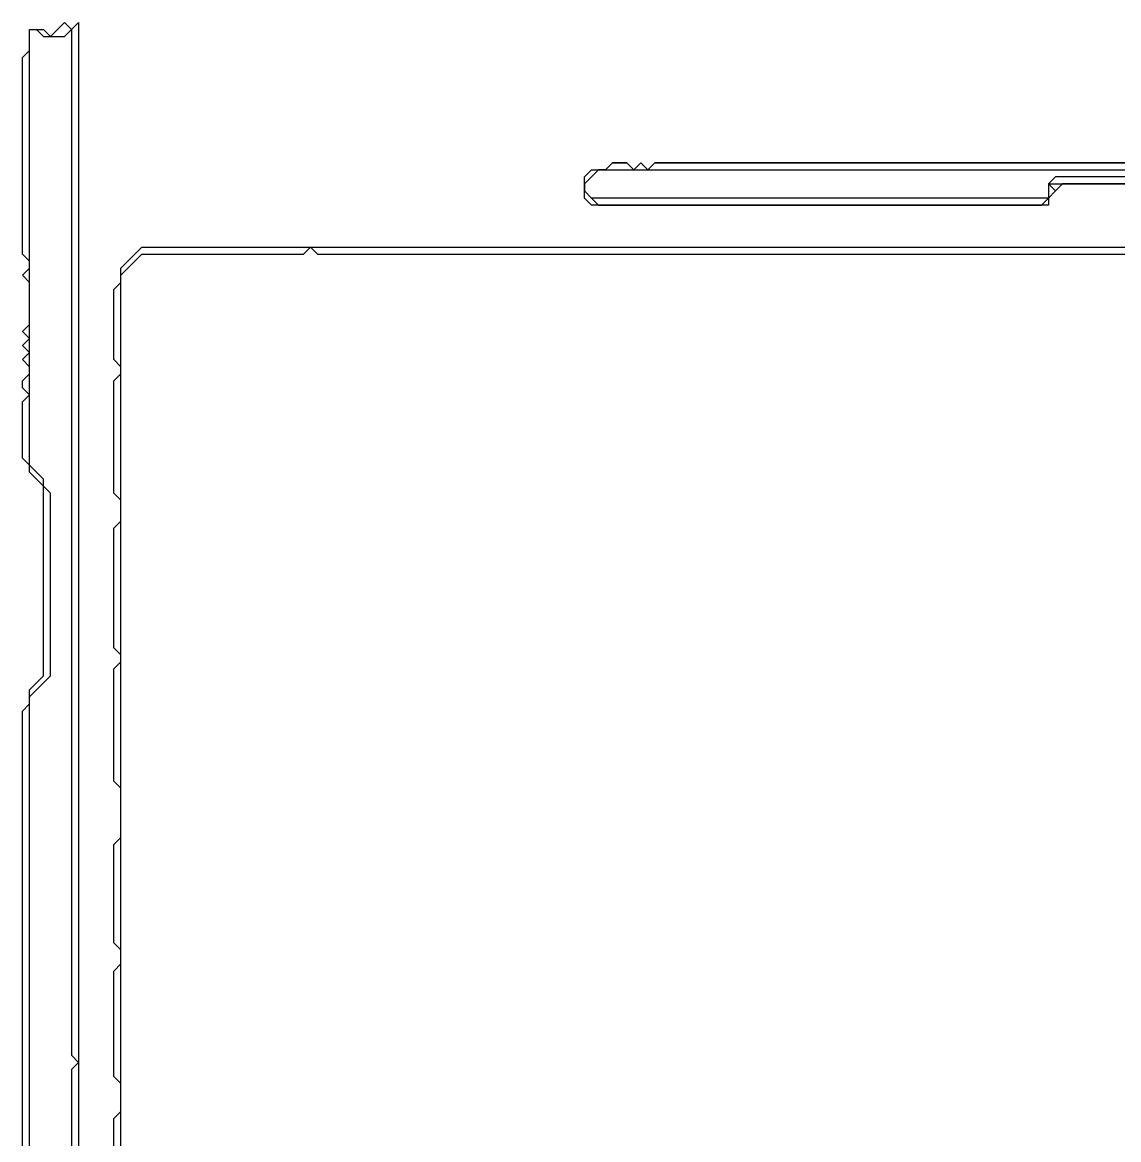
# Model space of a CAD drawing. Header units: metres. Extents: x 110 to 915, y 38 to 623.
# Drawn here: x 537 to 693, y 197 to 356 of the extents above; entities that cross this region are included whole.
import ezdxf

# ---------------------------------------------------------------- set-up
doc = ezdxf.new("R2010")
doc.units = ezdxf.units.M

msp = doc.modelspace()

# ---------------------------------------------------------------- linework, layer by layer
for points in [[(538, 196, 0), (538, 197, 0), (538, 198, 0), (538, 199, 0), (538, 200, 0), (538, 201, 0), (538, 202, 0), (538, 203, 0), (538, 204, 0), (538, 205, 0), (538, 206, 0), (538, 207, 0), (538, 208, 0), (538, 209, 0), (538, 210, 0), (538, 211, 0), (538, 212, 0), (538, 213, 0), (538, 214, 0), (538, 215, 0), (538, 216, 0), (538, 217, 0), (538, 218, 0), (538, 219, 0), (538, 220, 0), (538, 221, 0), (538, 222, 0), (538, 223, 0), (538, 224, 0), (538, 225, 0), (538, 226, 0), (538, 227, 0), (538, 228, 0), (538, 229, 0), (538, 230, 0), (538, 231, 0), (538, 232, 0), (538, 233, 0), (538, 234, 0), (538, 235, 0), (538, 236, 0), (538, 237, 0), (538, 238, 0), (538, 239, 0), (538, 240, 0), (538, 241, 0), (538, 242, 0), (538, 243, 0), (538, 244, 0), (538, 245, 0), (538, 246, 0), (538, 247, 0), (538, 248, 0), (538, 249, 0), (538, 250, 0), (538, 251, 0), (538, 252, 0), (538, 253, 0), (538, 254, 0), (538, 255, 0), (538, 256, 0), (538, 257, 0), (538, 258, 0), (538, 259, 0), (538, 260, 0), (539, 261, 0), (540, 262, 0), (541, 263, 0), (541, 264, 0), (541, 265, 0), (541, 266, 0), (541, 267, 0), (541, 268, 0), (541, 269, 0), (541, 270, 0), (541, 271, 0), (541, 272, 0), (541, 273, 0), (541, 274, 0), (541, 275, 0), (541, 276, 0), (541, 277, 0), (541, 278, 0), (541, 279, 0), (541, 280, 0), (541, 281, 0), (541, 282, 0), (541, 283, 0), (541, 284, 0), (541, 285, 0), (541, 286, 0), (541, 287, 0), (541, 288, 0), (541, 289, 0), (540, 290, 0), (540, 291, 0), (539, 292, 0), (538, 293, 0), (538, 294, 0), (538, 295, 0), (538, 296, 0), (538, 297, 0), (538, 298, 0), (538, 299, 0), (538, 300, 0), (538, 301, 0), (538, 302, 0), (538, 303, 0), (538, 304, 0), (538, 305, 0), (538, 306, 0), (538, 307, 0), (538, 308, 0), (538, 309, 0), (538, 310, 0), (538, 311, 0), (538, 312, 0), (538, 313, 0), (538, 314, 0), (538, 315, 0), (538, 316, 0), (538, 317, 0), (538, 318, 0), (538, 319, 0), (538, 320, 0), (538, 321, 0), (538, 322, 0), (538, 323, 0), (538, 324, 0), (538, 325, 0), (538, 326, 0), (538, 327, 0), (538, 328, 0), (538, 329, 0), (538, 330, 0), (538, 331, 0), (538, 332, 0), (538, 333, 0), (538, 334, 0), (538, 335, 0), (538, 336, 0), (538, 337, 0), (538, 338, 0), (538, 339, 0), (538, 340, 0), (538, 341, 0), (538, 342, 0), (538, 343, 0), (538, 344, 0), (538, 345, 0), (538, 346, 0), (538, 347, 0), (538, 348, 0), (538, 349, 0), (538, 350, 0), (538, 351, 0), (538, 352, 0), (538, 353, 0), (538, 354, 0), (538, 355, 0), (539, 355, 0), (540, 354, 0), (541, 354, 0), (542, 354, 0), (543, 354, 0), (544, 355, 0), (544, 354, 0), (544, 353, 0), (544, 352, 0), (544, 351, 0), (544, 350, 0), (544, 349, 0), (544, 348, 0), (544, 347, 0), (544, 346, 0), (544, 345, 0), (544, 344, 0), (544, 343, 0), (544, 342, 0), (544, 341, 0), (544, 340, 0), (544, 339, 0), (544, 338, 0), (544, 337, 0), (544, 336, 0), (544, 335, 0), (544, 334, 0), (544, 333, 0), (544, 332, 0), (544, 331, 0), (544, 330, 0), (544, 329, 0), (544, 328, 0), (544, 327, 0), (544, 326, 0), (544, 325, 0), (544, 324, 0), (544, 323, 0), (544, 322, 0), (544, 321, 0), (544, 320, 0), (544, 319, 0), (544, 318, 0), (544, 317, 0), (544, 316, 0), (544, 315, 0), (544, 314, 0), (544, 313, 0), (544, 312, 0), (544, 311, 0), (544, 310, 0), (544, 309, 0), (544, 308, 0), (544, 307, 0), (544, 306, 0), (544, 305, 0), (544, 304, 0), (544, 303, 0), (544, 302, 0), (544, 301, 0), (544, 300, 0), (544, 299, 0), (544, 298, 0), (544, 297, 0), (544, 296, 0), (544, 295, 0), (544, 294, 0), (544, 293, 0), (544, 292, 0), (544, 291, 0), (544, 290, 0), (544, 289, 0), (544, 288, 0), (544, 287, 0), (544, 286, 0), (544, 285, 0), (544, 284, 0), (544, 283, 0), (544, 282, 0), (544, 281, 0), (544, 280, 0), (544, 279, 0), (544, 278, 0), (544, 277, 0), (544, 276, 0), (544, 275, 0), (544, 274, 0), (544, 273, 0), (544, 272, 0), (544, 271, 0), (544, 270, 0), (544, 269, 0), (544, 268, 0), (544, 267, 0), (544, 266, 0), (544, 265, 0), (544, 264, 0), (544, 263, 0), (544, 262, 0), (544, 261, 0), (544, 260, 0), (544, 259, 0), (544, 258, 0), (544, 257, 0), (544, 256, 0), (544, 255, 0), (544, 254, 0), (544, 253, 0), (544, 252, 0), (544, 251, 0), (544, 250, 0), (544, 249, 0), (544, 248, 0), (544, 247, 0), (544, 246, 0), (544, 245, 0), (544, 244, 0), (544, 243, 0), (544, 242, 0), (544, 241, 0), (544, 240, 0), (544, 239, 0), (544, 238, 0), (544, 237, 0), (544, 236, 0), (544, 235, 0), (544, 234, 0), (544, 233, 0), (544, 232, 0), (544, 231, 0), (544, 230, 0), (544, 229, 0), (544, 228, 0), (544, 227, 0), (544, 226, 0), (544, 225, 0), (544, 224, 0), (544, 223, 0), (544, 222, 0), (544, 221, 0), (544, 220, 0), (544, 219, 0), (544, 218, 0), (544, 217, 0), (544, 216, 0), (544, 215, 0), (544, 214, 0), (544, 213, 0), (544, 212, 0), (544, 211, 0), (544, 210, 0), (544, 209, 0), (545, 208, 0), (544, 207, 0), (544, 206, 0), (544, 205, 0), (544, 204, 0), (544, 203, 0), (544, 202, 0), (544, 201, 0), (544, 200, 0), (544, 199, 0), (544, 198, 0), (544, 197, 0), (544, 196, 0)], [(694, 334, 0), (693, 334, 0), (692, 334, 0), (691, 334, 0), (690, 334, 0), (689, 334, 0), (688, 334, 0), (687, 334, 0), (686, 334, 0), (685, 334, 0), (684, 334, 0), (683, 333, 0), (683, 332, 0), (683, 331, 0), (682, 331, 0), (681, 331, 0), (680, 331, 0), (679, 331, 0), (678, 331, 0), (677, 331, 0), (676, 331, 0), (675, 331, 0), (674, 331, 0), (673, 331, 0), (672, 331, 0), (671, 331, 0), (670, 331, 0), (669, 331, 0), (668, 331, 0), (667, 331, 0), (666, 331, 0), (665, 331, 0), (664, 331, 0), (663, 331, 0), (662, 331, 0), (661, 331, 0), (660, 331, 0), (659, 331, 0), (658, 331, 0), (657, 331, 0), (656, 331, 0), (655, 331, 0), (654, 331, 0), (653, 331, 0), (652, 331, 0), (651, 331, 0), (650, 331, 0), (649, 331, 0), (648, 331, 0), (647, 331, 0), (646, 331, 0), (645, 331, 0), (644, 331, 0), (643, 331, 0), (642, 331, 0), (641, 331, 0), (640, 331, 0), (639, 331, 0), (638, 331, 0), (637, 331, 0), (636, 331, 0), (635, 331, 0), (634, 331, 0), (633, 331, 0), (632, 331, 0), (631, 331, 0), (630, 331, 0), (629, 331, 0), (628, 331, 0), (627, 331, 0), (626, 331, 0), (625, 331, 0), (624, 331, 0), (623, 331, 0), (622, 331, 0), (621, 331, 0), (620, 331, 0), (619, 331, 0), (618, 331, 0), (617, 332, 0), (617, 333, 0), (618, 334, 0), (619, 335, 0), (620, 335, 0), (621, 335, 0), (622, 335, 0), (623, 335, 0), (624, 335, 0), (625, 335, 0), (626, 335, 0), (627, 335, 0), (628, 335, 0), (629, 335, 0), (630, 335, 0), (631, 335, 0), (632, 335, 0), (633, 335, 0), (634, 335, 0), (635, 335, 0), (636, 335, 0), (637, 335, 0), (638, 335, 0), (639, 335, 0), (640, 335, 0), (641, 335, 0), (642, 335, 0), (643, 335, 0), (644, 335, 0), (645, 335, 0), (646, 335, 0), (647, 335, 0), (648, 335, 0), (649, 335, 0), (650, 335, 0), (651, 335, 0), (652, 335, 0), (653, 335, 0), (654, 335, 0), (655, 335, 0), (656, 335, 0), (657, 335, 0), (658, 335, 0), (659, 335, 0), (660, 335, 0), (661, 335, 0), (662, 335, 0), (663, 335, 0), (664, 335, 0), (665, 335, 0), (666, 335, 0), (667, 335, 0), (668, 335, 0), (669, 335, 0), (670, 335, 0), (671, 335, 0), (672, 335, 0), (673, 335, 0), (674, 335, 0), (675, 335, 0), (676, 335, 0), (677, 335, 0), (678, 335, 0), (679, 335, 0), (680, 335, 0), (681, 335, 0), (682, 335, 0), (683, 335, 0), (684, 335, 0), (685, 335, 0), (686, 335, 0), (687, 335, 0), (688, 335, 0), (689, 335, 0), (690, 335, 0), (691, 335, 0), (692, 335, 0), (693, 335, 0), (694, 335, 0)], [(551, 196, 0), (551, 197, 0), (551, 198, 0), (551, 199, 0), (551, 200, 0), (551, 201, 0), (551, 202, 0), (551, 203, 0), (551, 204, 0), (551, 205, 0), (551, 206, 0), (551, 207, 0), (551, 208, 0), (551, 209, 0), (551, 210, 0), (551, 211, 0), (551, 212, 0), (551, 213, 0), (551, 214, 0), (551, 215, 0), (551, 216, 0), (551, 217, 0), (551, 218, 0), (551, 219, 0), (551, 220, 0), (551, 221, 0), (551, 222, 0), (551, 223, 0), (551, 224, 0), (551, 225, 0), (551, 226, 0), (551, 227, 0), (551, 228, 0), (551, 229, 0), (551, 230, 0), (551, 231, 0), (551, 232, 0), (551, 233, 0), (551, 234, 0), (551, 235, 0), (551, 236, 0), (551, 237, 0), (551, 238, 0), (551, 239, 0), (551, 240, 0), (551, 241, 0), (551, 242, 0), (551, 243, 0), (551, 244, 0), (551, 245, 0), (551, 246, 0), (551, 247, 0), (551, 248, 0), (551, 249, 0), (551, 250, 0), (551, 251, 0), (551, 252, 0), (551, 253, 0), (551, 254, 0), (551, 255, 0), (551, 256, 0), (551, 257, 0), (551, 258, 0), (551, 259, 0), (551, 260, 0), (551, 261, 0), (551, 262, 0), (551, 263, 0), (551, 264, 0), (551, 265, 0), (551, 266, 0), (551, 267, 0), (551, 268, 0), (551, 269, 0), (551, 270, 0), (551, 271, 0), (551, 272, 0), (551, 273, 0), (551, 274, 0), (551, 275, 0), (551, 276, 0), (551, 277, 0), (551, 278, 0), (551, 279, 0), (551, 280, 0), (551, 281, 0), (551, 282, 0), (551, 283, 0), (551, 284, 0), (551, 285, 0), (551, 286, 0), (551, 287, 0), (551, 288, 0), (551, 289, 0), (551, 290, 0), (551, 291, 0), (551, 292, 0), (551, 293, 0), (551, 294, 0), (551, 295, 0), (551, 296, 0), (551, 297, 0), (551, 298, 0), (551, 299, 0), (551, 300, 0), (551, 301, 0), (551, 302, 0), (551, 303, 0), (551, 304, 0), (551, 305, 0), (551, 306, 0), (551, 307, 0), (551, 308, 0), (551, 309, 0), (551, 310, 0), (551, 311, 0), (551, 312, 0), (551, 313, 0), (551, 314, 0), (551, 315, 0), (551, 316, 0), (551, 317, 0), (551, 318, 0), (551, 319, 0), (551, 320, 0), (552, 321, 0), (553, 322, 0), (554, 323, 0), (555, 323, 0), (556, 323, 0), (557, 323, 0), (558, 323, 0), (559, 323, 0), (560, 323, 0), (561, 323, 0), (562, 323, 0), (563, 323, 0), (564, 323, 0), (565, 323, 0), (566, 323, 0), (567, 323, 0), (568, 323, 0), (569, 323, 0), (570, 323, 0), (571, 323, 0), (572, 323, 0), (573, 323, 0), (574, 323, 0), (575, 323, 0), (576, 323, 0), (577, 323, 0), (578, 324, 0), (579, 323, 0), (580, 323, 0), (581, 323, 0), (582, 323, 0), (583, 323, 0), (584, 323, 0), (585, 323, 0), (586, 323, 0), (587, 323, 0), (588, 323, 0), (589, 323, 0), (590, 323, 0), (591, 323, 0), (592, 323, 0), (593, 323, 0), (594, 323, 0), (595, 323, 0), (596, 323, 0), (597, 323, 0), (598, 323, 0), (599, 323, 0), (600, 323, 0), (601, 323, 0), (602, 323, 0), (603, 323, 0), (604, 323, 0), (605, 323, 0), (606, 323, 0), (607, 323, 0), (608, 323, 0), (609, 323, 0), (610, 323, 0), (611, 323, 0), (612, 323, 0), (613, 323, 0), (614, 323, 0), (615, 323, 0), (616, 323, 0), (617, 323, 0), (618, 323, 0), (619, 323, 0), (620, 323, 0), (621, 323, 0), (622, 323, 0), (623, 323, 0), (624, 323, 0), (625, 323, 0), (626, 323, 0), (627, 323, 0), (628, 323, 0), (629, 323, 0), (630, 323, 0), (631, 323, 0), (632, 323, 0), (633, 323, 0), (634, 323, 0), (635, 323, 0), (636, 323, 0), (637, 323, 0), (638, 323, 0), (639, 323, 0), (640, 323, 0), (641, 323, 0), (642, 323, 0), (643, 323, 0), (644, 323, 0), (645, 323, 0), (646, 323, 0), (647, 323, 0), (648, 323, 0), (649, 323, 0), (650, 323, 0), (651, 323, 0), (652, 323, 0), (653, 323, 0), (654, 323, 0), (655, 323, 0), (656, 323, 0), (657, 323, 0), (658, 323, 0), (659, 323, 0), (660, 323, 0), (661, 323, 0), (662, 323, 0), (663, 323, 0), (664, 323, 0), (665, 323, 0), (666, 323, 0), (667, 323, 0), (668, 323, 0), (669, 323, 0), (670, 323, 0), (671, 323, 0), (672, 323, 0), (673, 323, 0), (674, 323, 0), (675, 323, 0), (676, 323, 0), (677, 323, 0), (678, 323, 0), (679, 323, 0), (680, 323, 0), (681, 323, 0), (682, 323, 0), (683, 323, 0), (684, 323, 0), (685, 323, 0), (686, 323, 0), (687, 323, 0), (688, 323, 0), (689, 323, 0), (690, 323, 0), (691, 323, 0), (692, 323, 0), (693, 323, 0), (694, 323, 0)]]:
    msp.add_polyline3d(points)
at = {"layer": '1'}
for points in [[(537, 196, 0), (537, 197, 0), (537, 198, 0), (537, 199, 0), (537, 200, 0), (537, 201, 0), (537, 202, 0), (537, 203, 0), (537, 204, 0), (537, 205, 0), (537, 206, 0), (537, 207, 0), (537, 208, 0), (537, 209, 0), (537, 210, 0), (537, 211, 0), (537, 212, 0), (537, 213, 0), (537, 214, 0), (537, 215, 0), (537, 216, 0), (537, 217, 0), (537, 218, 0), (537, 219, 0), (537, 220, 0), (537, 221, 0), (537, 222, 0), (537, 223, 0), (537, 224, 0), (537, 225, 0), (537, 226, 0), (537, 227, 0), (537, 228, 0), (537, 229, 0), (537, 230, 0), (537, 231, 0), (537, 232, 0), (537, 233, 0), (537, 234, 0), (537, 235, 0), (537, 236, 0), (537, 237, 0), (537, 238, 0), (537, 239, 0), (537, 240, 0), (537, 241, 0), (537, 242, 0), (537, 243, 0), (537, 244, 0), (537, 245, 0), (537, 246, 0), (537, 247, 0), (537, 248, 0), (537, 249, 0), (537, 250, 0), (537, 251, 0), (537, 252, 0), (537, 253, 0), (537, 254, 0), (537, 255, 0), (537, 256, 0), (537, 257, 0), (537, 258, 0), (538, 259, 0), (538, 260, 0), (538, 261, 0), (539, 262, 0), (540, 263, 0), (540, 264, 0), (540, 265, 0), (540, 266, 0), (540, 267, 0), (540, 268, 0), (540, 269, 0), (540, 270, 0), (540, 271, 0), (540, 272, 0), (540, 273, 0), (540, 274, 0), (540, 275, 0), (540, 276, 0), (540, 277, 0), (540, 278, 0), (540, 279, 0), (540, 280, 0), (540, 281, 0), (540, 282, 0), (540, 283, 0), (540, 284, 0), (540, 285, 0), (540, 286, 0), (540, 287, 0), (540, 288, 0), (540, 289, 0), (540, 290, 0), (539, 291, 0), (538, 292, 0), (538, 293, 0), (537, 294, 0), (537, 295, 0), (537, 296, 0), (537, 297, 0), (537, 298, 0), (537, 299, 0), (537, 300, 0), (537, 301, 0), (537, 302, 0), (538, 303, 0), (537, 304, 0), (537, 305, 0), (538, 306, 0), (538, 307, 0), (537, 308, 0), (538, 309, 0), (537, 310, 0), (538, 311, 0), (537, 312, 0), (538, 313, 0), (538, 314, 0), (538, 315, 0), (538, 316, 0), (538, 317, 0), (538, 318, 0), (538, 319, 0), (537, 320, 0), (538, 321, 0), (538, 322, 0), (537, 323, 0), (537, 324, 0), (537, 325, 0), (537, 326, 0), (537, 327, 0), (537, 328, 0), (537, 329, 0), (537, 330, 0), (537, 331, 0), (537, 332, 0), (537, 333, 0), (537, 334, 0), (537, 335, 0), (537, 336, 0), (537, 337, 0), (537, 338, 0), (537, 339, 0), (537, 340, 0), (537, 341, 0), (537, 342, 0), (537, 343, 0), (537, 344, 0), (537, 345, 0), (537, 346, 0), (537, 347, 0), (537, 348, 0), (537, 349, 0), (537, 350, 0), (537, 351, 0), (538, 352, 0), (538, 353, 0), (538, 354, 0), (538, 355, 0), (539, 355, 0), (540, 355, 0), (541, 354, 0), (542, 355, 0), (543, 356, 0), (544, 355, 0), (545, 356, 0), (545, 355, 0), (545, 354, 0), (545, 353, 0), (545, 352, 0), (545, 351, 0), (545, 350, 0), (545, 349, 0), (545, 348, 0), (545, 347, 0), (545, 346, 0), (545, 345, 0), (545, 344, 0), (545, 343, 0), (545, 342, 0), (545, 341, 0), (545, 340, 0), (545, 339, 0), (545, 338, 0), (545, 337, 0), (545, 336, 0), (545, 335, 0), (545, 334, 0), (545, 333, 0), (545, 332, 0), (545, 331, 0), (545, 330, 0), (545, 329, 0), (545, 328, 0), (545, 327, 0), (545, 326, 0), (545, 325, 0), (545, 324, 0), (545, 323, 0), (545, 322, 0), (545, 321, 0), (545, 320, 0), (545, 319, 0), (545, 318, 0), (545, 317, 0), (545, 316, 0), (545, 315, 0), (545, 314, 0), (545, 313, 0), (545, 312, 0), (545, 311, 0), (545, 310, 0), (545, 309, 0), (545, 308, 0), (545, 307, 0), (545, 306, 0), (545, 305, 0), (545, 304, 0), (545, 303, 0), (545, 302, 0), (545, 301, 0), (545, 300, 0), (545, 299, 0), (545, 298, 0), (545, 297, 0), (545, 296, 0), (545, 295, 0), (545, 294, 0), (545, 293, 0), (545, 292, 0), (545, 291, 0), (545, 290, 0), (545, 289, 0), (545, 288, 0), (545, 287, 0), (545, 286, 0), (545, 285, 0), (545, 284, 0), (545, 283, 0), (545, 282, 0), (545, 281, 0), (545, 280, 0), (545, 279, 0), (545, 278, 0), (545, 277, 0), (545, 276, 0), (545, 275, 0), (545, 274, 0), (545, 273, 0), (545, 272, 0), (545, 271, 0), (545, 270, 0), (545, 269, 0), (545, 268, 0), (545, 267, 0), (545, 266, 0), (545, 265, 0), (545, 264, 0), (545, 263, 0), (545, 262, 0), (545, 261, 0), (545, 260, 0), (545, 259, 0), (545, 258, 0), (545, 257, 0), (545, 256, 0), (545, 255, 0), (545, 254, 0), (545, 253, 0), (545, 252, 0), (545, 251, 0), (545, 250, 0), (545, 249, 0), (545, 248, 0), (545, 247, 0), (545, 246, 0), (545, 245, 0), (545, 244, 0), (545, 243, 0), (545, 242, 0), (545, 241, 0), (545, 240, 0), (545, 239, 0), (545, 238, 0), (545, 237, 0), (545, 236, 0), (545, 235, 0), (545, 234, 0), (545, 233, 0), (545, 232, 0), (545, 231, 0), (545, 230, 0), (545, 229, 0), (545, 228, 0), (545, 227, 0), (545, 226, 0), (545, 225, 0), (545, 224, 0), (545, 223, 0), (545, 222, 0), (545, 221, 0), (545, 220, 0), (545, 219, 0), (545, 218, 0), (545, 217, 0), (545, 216, 0), (545, 215, 0), (545, 214, 0), (545, 213, 0), (545, 212, 0), (545, 211, 0), (545, 210, 0), (545, 209, 0), (545, 208, 0), (545, 207, 0), (545, 206, 0), (545, 205, 0), (545, 204, 0), (545, 203, 0), (545, 202, 0), (545, 201, 0), (545, 200, 0), (545, 199, 0), (545, 198, 0), (545, 197, 0), (545, 196, 0)], [(694, 336, 0), (693, 336, 0), (692, 336, 0), (691, 336, 0), (690, 336, 0), (689, 336, 0), (688, 336, 0), (687, 336, 0), (686, 336, 0), (685, 336, 0), (684, 336, 0), (683, 336, 0), (682, 336, 0), (681, 336, 0), (680, 336, 0), (679, 336, 0), (678, 336, 0), (677, 336, 0), (676, 336, 0), (675, 336, 0), (674, 336, 0), (673, 336, 0), (672, 336, 0), (671, 336, 0), (670, 336, 0), (669, 336, 0), (668, 336, 0), (667, 336, 0), (666, 336, 0), (665, 336, 0), (664, 336, 0), (663, 336, 0), (662, 336, 0), (661, 336, 0), (660, 336, 0), (659, 336, 0), (658, 336, 0), (657, 336, 0), (656, 336, 0), (655, 336, 0), (654, 336, 0), (653, 336, 0), (652, 336, 0), (651, 336, 0), (650, 336, 0), (649, 336, 0), (648, 336, 0), (647, 336, 0), (646, 336, 0), (645, 336, 0), (644, 336, 0), (643, 336, 0), (642, 336, 0), (641, 336, 0), (640, 336, 0), (639, 336, 0), (638, 336, 0), (637, 336, 0), (636, 336, 0), (635, 336, 0), (634, 336, 0), (633, 336, 0), (632, 336, 0), (631, 336, 0), (630, 336, 0), (629, 336, 0), (628, 336, 0), (627, 336, 0), (626, 335, 0), (625, 336, 0), (624, 335, 0), (623, 336, 0), (622, 336, 0), (621, 336, 0), (620, 335, 0), (619, 335, 0), (618, 334, 0), (617, 333, 0), (617, 332, 0), (618, 331, 0), (619, 330, 0), (620, 330, 0), (621, 330, 0), (622, 330, 0), (623, 330, 0), (624, 330, 0), (625, 330, 0), (626, 330, 0), (627, 330, 0), (628, 330, 0), (629, 330, 0), (630, 330, 0), (631, 330, 0), (632, 330, 0), (633, 330, 0), (634, 330, 0), (635, 330, 0), (636, 330, 0), (637, 330, 0), (638, 330, 0), (639, 330, 0), (640, 330, 0), (641, 330, 0), (642, 330, 0), (643, 330, 0), (644, 330, 0), (645, 330, 0), (646, 330, 0), (647, 330, 0), (648, 330, 0), (649, 330, 0), (650, 330, 0), (651, 330, 0), (652, 330, 0), (653, 330, 0), (654, 330, 0), (655, 330, 0), (656, 330, 0), (657, 330, 0), (658, 330, 0), (659, 330, 0), (660, 330, 0), (661, 330, 0), (662, 330, 0), (663, 330, 0), (664, 330, 0), (665, 330, 0), (666, 330, 0), (667, 330, 0), (668, 330, 0), (669, 330, 0), (670, 330, 0), (671, 330, 0), (672, 330, 0), (673, 330, 0), (674, 330, 0), (675, 330, 0), (676, 330, 0), (677, 330, 0), (678, 330, 0), (679, 330, 0), (680, 330, 0), (681, 330, 0), (682, 330, 0), (683, 331, 0), (684, 332, 0), (683, 333, 0), (684, 333, 0), (685, 333, 0), (686, 333, 0), (687, 333, 0), (688, 333, 0), (689, 333, 0), (690, 333, 0), (691, 333, 0), (692, 333, 0), (693, 333, 0), (694, 333, 0)], [(694, 333, 0), (693, 333, 0), (692, 333, 0), (691, 333, 0), (690, 333, 0), (689, 333, 0), (688, 333, 0), (687, 333, 0), (686, 333, 0), (685, 333, 0), (684, 332, 0), (683, 331, 0), (683, 330, 0), (682, 330, 0), (681, 330, 0), (680, 330, 0), (679, 330, 0), (678, 330, 0), (677, 330, 0), (676, 330, 0), (675, 330, 0), (674, 330, 0), (673, 330, 0), (672, 330, 0), (671, 330, 0), (670, 330, 0), (669, 330, 0), (668, 330, 0), (667, 330, 0), (666, 330, 0), (665, 330, 0), (664, 330, 0), (663, 330, 0), (662, 330, 0), (661, 330, 0), (660, 330, 0), (659, 330, 0), (658, 330, 0), (657, 330, 0), (656, 330, 0), (655, 330, 0), (654, 330, 0), (653, 330, 0), (652, 330, 0), (651, 330, 0), (650, 330, 0), (649, 330, 0), (648, 330, 0), (647, 330, 0), (646, 330, 0), (645, 330, 0), (644, 330, 0), (643, 330, 0), (642, 330, 0), (641, 330, 0), (640, 330, 0), (639, 330, 0), (638, 330, 0), (637, 330, 0), (636, 330, 0), (635, 330, 0), (634, 330, 0), (633, 330, 0), (632, 330, 0), (631, 330, 0), (630, 330, 0), (629, 330, 0), (628, 330, 0), (627, 330, 0), (626, 330, 0), (625, 330, 0), (624, 330, 0), (623, 330, 0), (622, 330, 0), (621, 330, 0), (620, 330, 0), (619, 330, 0), (618, 330, 0), (617, 331, 0), (617, 332, 0), (617, 333, 0), (617, 334, 0), (618, 335, 0), (619, 335, 0), (620, 335, 0), (621, 336, 0), (622, 336, 0), (623, 336, 0), (624, 335, 0), (625, 336, 0), (626, 335, 0), (627, 336, 0), (628, 336, 0), (629, 336, 0), (630, 336, 0), (631, 336, 0), (632, 336, 0), (633, 336, 0), (634, 336, 0), (635, 336, 0), (636, 336, 0), (637, 336, 0), (638, 336, 0), (639, 336, 0), (640, 336, 0), (641, 336, 0), (642, 336, 0), (643, 336, 0), (644, 336, 0), (645, 336, 0), (646, 336, 0), (647, 336, 0), (648, 336, 0), (649, 336, 0), (650, 336, 0), (651, 336, 0), (652, 336, 0), (653, 336, 0), (654, 336, 0), (655, 336, 0), (656, 336, 0), (657, 336, 0), (658, 336, 0), (659, 336, 0), (660, 336, 0), (661, 336, 0), (662, 336, 0), (663, 336, 0), (664, 336, 0), (665, 336, 0), (666, 336, 0), (667, 336, 0), (668, 336, 0), (669, 336, 0), (670, 336, 0), (671, 336, 0), (672, 336, 0), (673, 336, 0), (674, 336, 0), (675, 336, 0), (676, 336, 0), (677, 336, 0), (678, 336, 0), (679, 336, 0), (680, 336, 0), (681, 336, 0), (682, 336, 0), (683, 336, 0), (684, 336, 0), (685, 336, 0), (686, 336, 0), (687, 336, 0), (688, 336, 0), (689, 336, 0), (690, 336, 0), (691, 336, 0), (692, 336, 0), (693, 336, 0), (694, 336, 0)], [(550, 196, 0), (550, 197, 0), (550, 198, 0), (550, 199, 0), (550, 200, 0), (551, 201, 0), (551, 202, 0), (551, 203, 0), (551, 204, 0), (551, 205, 0), (550, 206, 0), (550, 207, 0), (550, 208, 0), (550, 209, 0), (550, 210, 0), (550, 211, 0), (550, 212, 0), (550, 213, 0), (550, 214, 0), (550, 215, 0), (550, 216, 0), (550, 217, 0), (550, 218, 0), (550, 219, 0), (550, 220, 0), (550, 221, 0), (551, 222, 0), (551, 223, 0), (551, 224, 0), (550, 225, 0), (550, 226, 0), (550, 227, 0), (550, 228, 0), (550, 229, 0), (550, 230, 0), (550, 231, 0), (550, 232, 0), (550, 233, 0), (550, 234, 0), (550, 235, 0), (550, 236, 0), (550, 237, 0), (550, 238, 0), (550, 239, 0), (551, 240, 0), (551, 241, 0), (551, 242, 0), (551, 243, 0), (551, 244, 0), (551, 245, 0), (551, 246, 0), (551, 247, 0), (550, 248, 0), (550, 249, 0), (550, 250, 0), (550, 251, 0), (550, 252, 0), (550, 253, 0), (550, 254, 0), (550, 255, 0), (550, 256, 0), (550, 257, 0), (550, 258, 0), (550, 259, 0), (550, 260, 0), (550, 261, 0), (550, 262, 0), (550, 263, 0), (550, 264, 0), (551, 265, 0), (551, 266, 0), (550, 267, 0), (550, 268, 0), (550, 269, 0), (550, 270, 0), (550, 271, 0), (550, 272, 0), (550, 273, 0), (550, 274, 0), (550, 275, 0), (550, 276, 0), (550, 277, 0), (550, 278, 0), (550, 279, 0), (550, 280, 0), (550, 281, 0), (550, 282, 0), (550, 283, 0), (550, 284, 0), (551, 285, 0), (551, 286, 0), (551, 287, 0), (551, 288, 0), (550, 289, 0), (550, 290, 0), (550, 291, 0), (550, 292, 0), (550, 293, 0), (550, 294, 0), (550, 295, 0), (550, 296, 0), (550, 297, 0), (550, 298, 0), (550, 299, 0), (550, 300, 0), (550, 301, 0), (550, 302, 0), (550, 303, 0), (550, 304, 0), (550, 305, 0), (551, 306, 0), (551, 307, 0), (550, 308, 0), (550, 309, 0), (550, 310, 0), (550, 311, 0), (550, 312, 0), (550, 313, 0), (550, 314, 0), (550, 315, 0), (550, 316, 0), (550, 317, 0), (550, 318, 0), (551, 319, 0), (551, 320, 0), (551, 321, 0), (552, 322, 0), (553, 323, 0), (554, 324, 0), (555, 324, 0), (556, 324, 0), (557, 324, 0), (558, 324, 0), (559, 324, 0), (560, 324, 0), (561, 324, 0), (562, 324, 0), (563, 324, 0), (564, 324, 0), (565, 324, 0), (566, 324, 0), (567, 324, 0), (568, 324, 0), (569, 324, 0), (570, 324, 0), (571, 324, 0), (572, 324, 0), (573, 324, 0), (574, 324, 0), (575, 324, 0), (576, 324, 0), (577, 324, 0), (578, 324, 0), (579, 324, 0), (580, 324, 0), (581, 324, 0), (582, 324, 0), (583, 324, 0), (584, 324, 0), (585, 324, 0), (586, 324, 0), (587, 324, 0), (588, 324, 0), (589, 324, 0), (590, 324, 0), (591, 324, 0), (592, 324, 0), (593, 324, 0), (594, 324, 0), (595, 324, 0), (596, 324, 0), (597, 324, 0), (598, 324, 0), (599, 324, 0), (600, 324, 0), (601, 324, 0), (602, 324, 0), (603, 324, 0), (604, 324, 0), (605, 324, 0), (606, 324, 0), (607, 324, 0), (608, 324, 0), (609, 324, 0), (610, 324, 0), (611, 324, 0), (612, 324, 0), (613, 324, 0), (614, 324, 0), (615, 324, 0), (616, 324, 0), (617, 324, 0), (618, 324, 0), (619, 324, 0), (620, 324, 0), (621, 324, 0), (622, 324, 0), (623, 324, 0), (624, 324, 0), (625, 324, 0), (626, 324, 0), (627, 324, 0), (628, 324, 0), (629, 324, 0), (630, 324, 0), (631, 324, 0), (632, 324, 0), (633, 324, 0), (634, 324, 0), (635, 324, 0), (636, 324, 0), (637, 324, 0), (638, 324, 0), (639, 324, 0), (640, 324, 0), (641, 324, 0), (642, 324, 0), (643, 324, 0), (644, 324, 0), (645, 324, 0), (646, 324, 0), (647, 324, 0), (648, 324, 0), (649, 324, 0), (650, 324, 0), (651, 324, 0), (652, 324, 0), (653, 324, 0), (654, 324, 0), (655, 324, 0), (656, 324, 0), (657, 324, 0), (658, 324, 0), (659, 324, 0), (660, 324, 0), (661, 324, 0), (662, 324, 0), (663, 324, 0), (664, 324, 0), (665, 324, 0), (666, 324, 0), (667, 324, 0), (668, 324, 0), (669, 324, 0), (670, 324, 0), (671, 324, 0), (672, 324, 0), (673, 324, 0), (674, 324, 0), (675, 324, 0), (676, 324, 0), (677, 324, 0), (678, 324, 0), (679, 324, 0), (680, 324, 0), (681, 324, 0), (682, 324, 0), (683, 324, 0), (684, 324, 0), (685, 324, 0), (686, 324, 0), (687, 324, 0), (688, 324, 0), (689, 324, 0), (690, 324, 0), (691, 324, 0), (692, 324, 0), (693, 324, 0), (694, 324, 0)]]:
    msp.add_polyline3d(points, dxfattribs=at)

doc.saveas('drawing.dxf')
